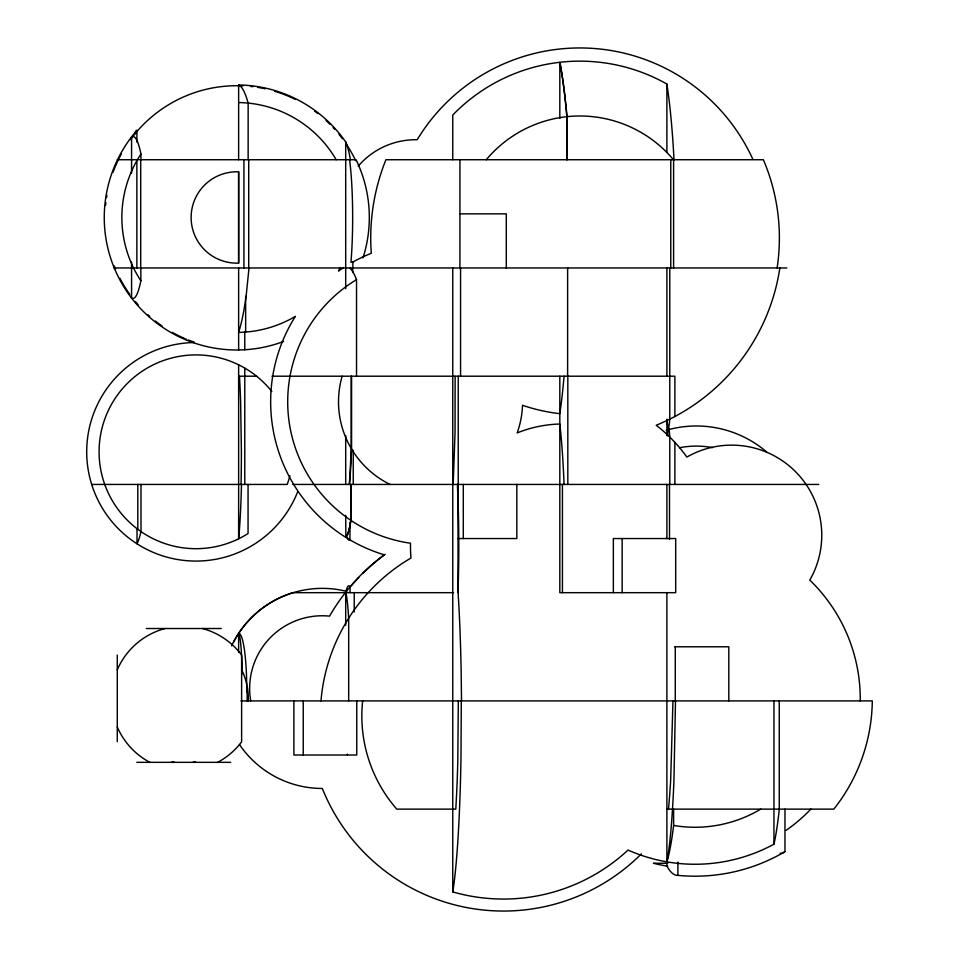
<?xml version="1.0" encoding="UTF-8"?>
<svg xmlns="http://www.w3.org/2000/svg" width="959" height="959" viewBox="0 0 959 959"><rect width="100%" height="100%" fill="white"/><g stroke="black" fill="none" stroke-linecap="round" stroke-linejoin="round"><path stroke-width="1.44" d="M675.496 700.909L673.925 781.141A174.202 13.366 90 0 1 666.889 861.841A173.735 19.971 90 0 0 673.614 825.459L673.614 809.132M672.966 700.909L670.665 780.29A172.308 19.456 -90 0 1 668.471 809.132M860.259 700.909L860.271 698.991A165.26 165.26 0 0 0 809.792 580.099A90.086 90.086 0 0 0 686.872 457.071A152.457 152.457 0 0 0 656.208 425.245A202.217 202.217 0 0 0 779.847 267.969M238.635 263.114L238.635 171.829A45.684 45.684 0 0 0 191.117 217.477A45.684 45.684 0 0 0 238.635 263.114L238.635 171.829M457.623 484.439L457.479 487.448A110.8 8.715 90 0 1 458.15 587.316L458.282 595.827A194.197 15.284 90 0 1 461.195 673.817L461.519 700.909M453.163 484.439L455.057 431.958L455.129 376.324M249.004 267.969L246.271 294.833A132.366 24.227 90 0 1 238.635 332.389A114.936 114.936 0 0 0 295.396 316.338A159.889 159.889 0 0 0 384.211 554.805A200.479 200.479 0 0 0 329.572 616.134A72.644 72.644 0 0 0 250.731 700.909M349.256 484.439L349.364 482.976A132.09 12.395 -90 0 0 351.186 448.368L351.186 376.204M349.532 484.439L349.675 482.665A131.791 13.258 90 0 0 351.581 449.04L351.581 376.204M345.36 592.674L345.696 592.242M358.175 166.171L362.106 161.927A75.845 75.845 0 0 1 415.738 139.714L417.189 139.726A190.05 190.05 0 0 1 752.755 159.098M345.875 537.172L346.031 537.028A135.734 12.071 -90 0 0 350.898 520.353L350.97 484.439L350.898 520.353A135.722 12.251 90 0 1 345.875 537.172L345.696 515.271M349.903 540.037L350.047 522.403M117.25 159.733L356.077 159.733A132.51 132.51 0 0 1 362.981 257.935M460.2 213.845L506.292 213.845L506.292 267.969M114.013 267.969L786.883 267.969M238.635 376.204L256.58 376.204M271.984 376.204L674.884 376.204L674.884 416.506M91.692 484.439L287.209 484.439A96.895 96.895 0 0 0 289.882 475.676M292.831 484.439L818.698 484.439M457.743 538.55L516.829 538.55L516.829 484.439M453.535 592.674L292.843 592.674A100.168 100.168 0 0 0 231.587 645.898M146.248 628.517L221.241 628.517M674.752 646.786L728.816 646.786L728.816 700.909M240.913 700.909L872.294 700.909A177.187 177.187 0 0 1 833.815 809.132L779.715 809.132M136.801 762.333L230.687 762.333M666.889 809.132L779.295 809.132A162.443 18.665 90 0 1 773.949 844.184A165.26 165.26 0 0 1 628.025 850.07A183.037 183.037 0 0 1 452.756 891.906L452.756 267.969M667.8 863.256L653.427 863.256A169.443 169.443 0 0 0 667.74 866.229M345.696 625.292L345.696 591.02L346.726 591.271M777.114 267.969A199.52 199.52 0 0 0 763.376 159.733L385.926 159.733A209.134 209.134 0 0 0 371.289 253.272A159.889 159.889 0 0 0 352.864 262.035L350.946 262.275A78.518 9.59 -90 0 0 349.567 159.733M185.662 338.923L186.322 339.198M183.708 338.083L184.368 338.359M345.696 591.02L345.935 591.523A130.22 9.71 90 0 1 350.047 586.884L350.047 592.674M345.827 592.674L346.187 594.208A125.425 6.413 90 0 1 348.68 618.219L348.68 700.909M559.9 62.695L559.96 63.006A206.473 25.294 90 0 1 567.009 116.674L567.009 159.733M559.936 62.862L559.948 62.958A206.521 24.67 -90 0 1 566.817 116.686L566.817 159.733M559.828 62.335L559.816 118.389M452.756 159.733L452.756 115.032A176.852 176.852 0 0 1 666.889 84.044L666.937 84.392M666.984 84.668L667.02 84.955A196.151 24.035 90 0 1 673.194 145.648L674.033 159.733M458.318 700.909L457.791 761.614A191.512 20.331 90 0 1 456.616 793.968L455.813 809.132L396.774 809.132A141.56 141.56 0 0 1 362.646 700.909M461.291 700.909L460.979 758.437A194.245 14.9 90 0 1 452.756 891.906M784.965 809.132L784.965 851.652A154.327 28.722 90 0 1 780.123 853.294M779.247 700.909L779.247 809.132M773.949 700.909L773.949 844.184M677.905 862.117L677.905 875.363A177.187 177.187 0 0 0 784.965 851.652M675.28 646.786L675.28 700.909M674.884 442.351L674.884 484.439M673.602 159.733L673.602 267.969M670.773 159.733L670.773 267.969M669.778 267.969L669.778 419.119A189.51 4.711 -90 0 1 667.056 419.754M669.778 484.439L669.778 437.088A117.957 2.937 -90 0 0 667.584 435.913M669.49 484.439L669.49 539.294M666.889 84.044L666.889 152.313M666.889 267.969L666.889 376.204M666.889 419.203L666.889 435.506M666.889 484.439L666.889 538.55M666.889 592.674L666.889 866.085A176.384 32.822 90 0 0 677.905 875.363M622.163 538.55L622.163 592.674M613.352 592.674L613.352 538.55L675.687 538.55L675.687 592.674L559.816 592.674L559.816 376.204M567.824 376.204L567.824 484.439M567.62 267.969L567.62 376.204M562.43 484.439L562.43 592.674M463.293 484.439L463.293 538.55M460.56 267.969L460.56 376.204M459.924 159.733L459.924 267.969M458.246 376.204L458.246 484.439M458.03 484.439L458.03 592.674M356.76 700.909L356.76 755.021L293.898 755.021L293.898 700.909M349.711 267.969A135.519 24.802 -90 0 1 356.532 279.608L356.532 376.204M354.231 592.674L354.231 611.938M353.248 450.334L353.248 484.439M352.864 262.035L352.864 267.969M352.708 267.969L352.708 272.416M347.434 754.158L347.434 755.021M238.635 159.733L238.635 84.967A132.51 132.51 0 0 1 345.696 141.968L345.696 288.719M345.696 435.506L345.696 484.439M303.236 700.909L303.236 755.021M248.717 159.733L248.717 267.969M248.141 159.733L248.141 103.093A132.774 21.41 90 0 0 238.635 84.967M248.057 484.439L248.057 533.504A96.895 96.895 0 0 1 116.123 506.688A96.895 96.895 0 0 1 138.36 373.902A96.895 96.895 0 0 1 271.829 391.512M247.17 700.909L247.17 686.296A38.324 5.562 -90 0 0 246.954 692.278M245.648 296.283L245.648 332.066M244.773 331.898L244.773 349.747M244.773 368.088L244.773 484.439M243.922 159.733L243.922 267.969M238.635 267.969L238.635 349.975M238.635 364.804L238.635 538.802A109.985 8.283 90 0 0 240.973 501.054L241.117 496.942A109.985 8.283 90 0 0 241.476 484.439M246.691 684.366A55.095 7.996 -90 0 0 238.635 633.312L238.635 652.42M140.997 484.439L140.997 531.586A96.703 15.464 -90 0 1 137.017 543.801L137.017 528.96M131.575 173.076L131.575 136.921A81 12.863 90 0 1 140.937 154.063L140.937 159.733M140.853 267.969L140.853 280.747A80.988 12.743 -90 0 1 131.575 298.021L131.575 262.035M140.709 159.733L140.709 267.969M137.808 484.439L137.808 529.284M283.624 341.44A132.51 132.51 0 0 1 136.909 130.388L136.909 142.124M136.861 159.733L136.861 267.969M117.274 655.129L117.274 741.691M343.034 267.969A159.889 159.889 0 0 0 338.479 271.061A114.936 114.936 0 0 0 340.049 267.969M349.711 540.145A138.456 10.321 90 0 1 347.422 537.771M351.21 585.841A200.263 200.263 0 0 1 358.762 577.498M362.718 573.482A200.263 200.263 0 0 1 385.206 554.35M140.841 280.747A114.936 114.936 0 0 1 140.937 154.063M238.635 102.553A114.936 114.936 0 0 1 336.177 159.733M390.073 484.439A92.028 92.028 0 0 1 342.147 376.204M356.532 279.608A142.843 142.843 0 0 0 410.5 543.214A152.457 152.457 0 0 0 410.967 558.03A183.037 183.037 0 0 0 320.989 700.909M239.45 376.204A109.734 7.061 90 0 1 240.637 402.241L241.392 451.078A109.734 7.061 90 0 1 241.069 484.439M241.536 669.61A64.577 64.577 0 0 1 248.273 700.909M195.492 761.914A64.577 64.577 0 0 1 192.927 762.333M174.562 762.333A64.577 64.577 0 0 1 171.937 761.902M238.635 633.312A55.358 4.172 90 0 1 242.243 673.793M345.696 141.968A79.777 12.863 -90 0 1 350.419 159.733M486.261 159.733A122.009 122.009 0 0 1 673.458 159.733M564.048 376.204A206.952 19.54 90 0 1 559.924 412.993L559.828 413.665A176.852 176.852 0 0 1 522.523 405.297A92.028 92.028 0 0 1 517.153 432.929A121.841 121.841 0 0 1 559.816 424.034A157.911 14.912 -90 0 1 562.933 461.399L562.957 461.794A157.911 14.912 90 0 1 564.072 484.439M760.739 809.132A128.266 128.266 0 0 1 673.614 825.459M134.656 134.212A87.089 7.96 -90 0 1 136.909 130.388M239.474 744.544A100.048 100.048 0 0 0 322.296 788.466L324.214 793.033A195.037 195.037 0 0 0 641.307 853.93M233.517 642.29A100.048 100.048 0 0 1 344.808 590.936M810.882 809.096A159.829 159.829 0 0 1 786.152 830.302M297.578 492.027A109.278 109.278 0 0 1 169.515 557.826A109.278 109.278 0 0 1 87.389 439.57A109.278 109.278 0 0 1 193.778 342.555M194.401 342.243A131.767 131.767 0 0 1 188.288 339.989M183.061 337.796A131.767 131.767 0 0 1 172.296 332.389M162.095 326.024A131.767 131.767 0 0 1 155.322 321.037M149.772 316.422A131.767 131.767 0 0 1 147.986 314.816M138.24 304.938A131.767 131.767 0 0 1 135.315 301.534M129.837 294.437A131.767 131.767 0 0 1 119.863 278.218M115.559 269.095A131.767 131.767 0 0 1 114.277 265.979M105.61 205.058A131.767 131.767 0 0 1 105.874 202.589M106.521 197.674A131.767 131.767 0 0 1 106.917 195.228M112.958 172.464A131.767 131.767 0 0 1 121.445 153.776M130.496 139.606A131.767 131.767 0 0 1 183.061 97.159L188.288 94.953A131.767 131.767 0 0 1 243.011 85.854M250.443 86.418A131.767 131.767 0 0 1 252.912 86.694M257.827 87.389A131.767 131.767 0 0 1 265.128 88.791M274.73 91.285A131.767 131.767 0 0 1 295.156 99.328M314.66 111.172A131.767 131.767 0 0 1 317.873 113.606M326.084 120.558A131.767 131.767 0 0 1 329.968 124.298M333.085 127.523A131.767 131.767 0 0 1 334.607 129.177M338.983 134.284A131.767 131.767 0 0 1 342.423 138.707M345.684 143.263A131.767 131.767 0 0 1 355.717 160.728M666.193 430.279A108.115 108.115 0 0 1 766.709 452.025M679.655 447.709A88.012 88.012 0 0 1 712.573 447.613M217.609 762.333A72.345 72.345 0 0 0 241.62 741.822L241.62 655.009A72.345 72.345 0 0 0 202.409 628.517M149.868 762.333A72.345 72.345 0 0 1 117.274 726.97M117.274 669.85A72.345 72.345 0 0 1 165.08 628.517"/></g></svg>
